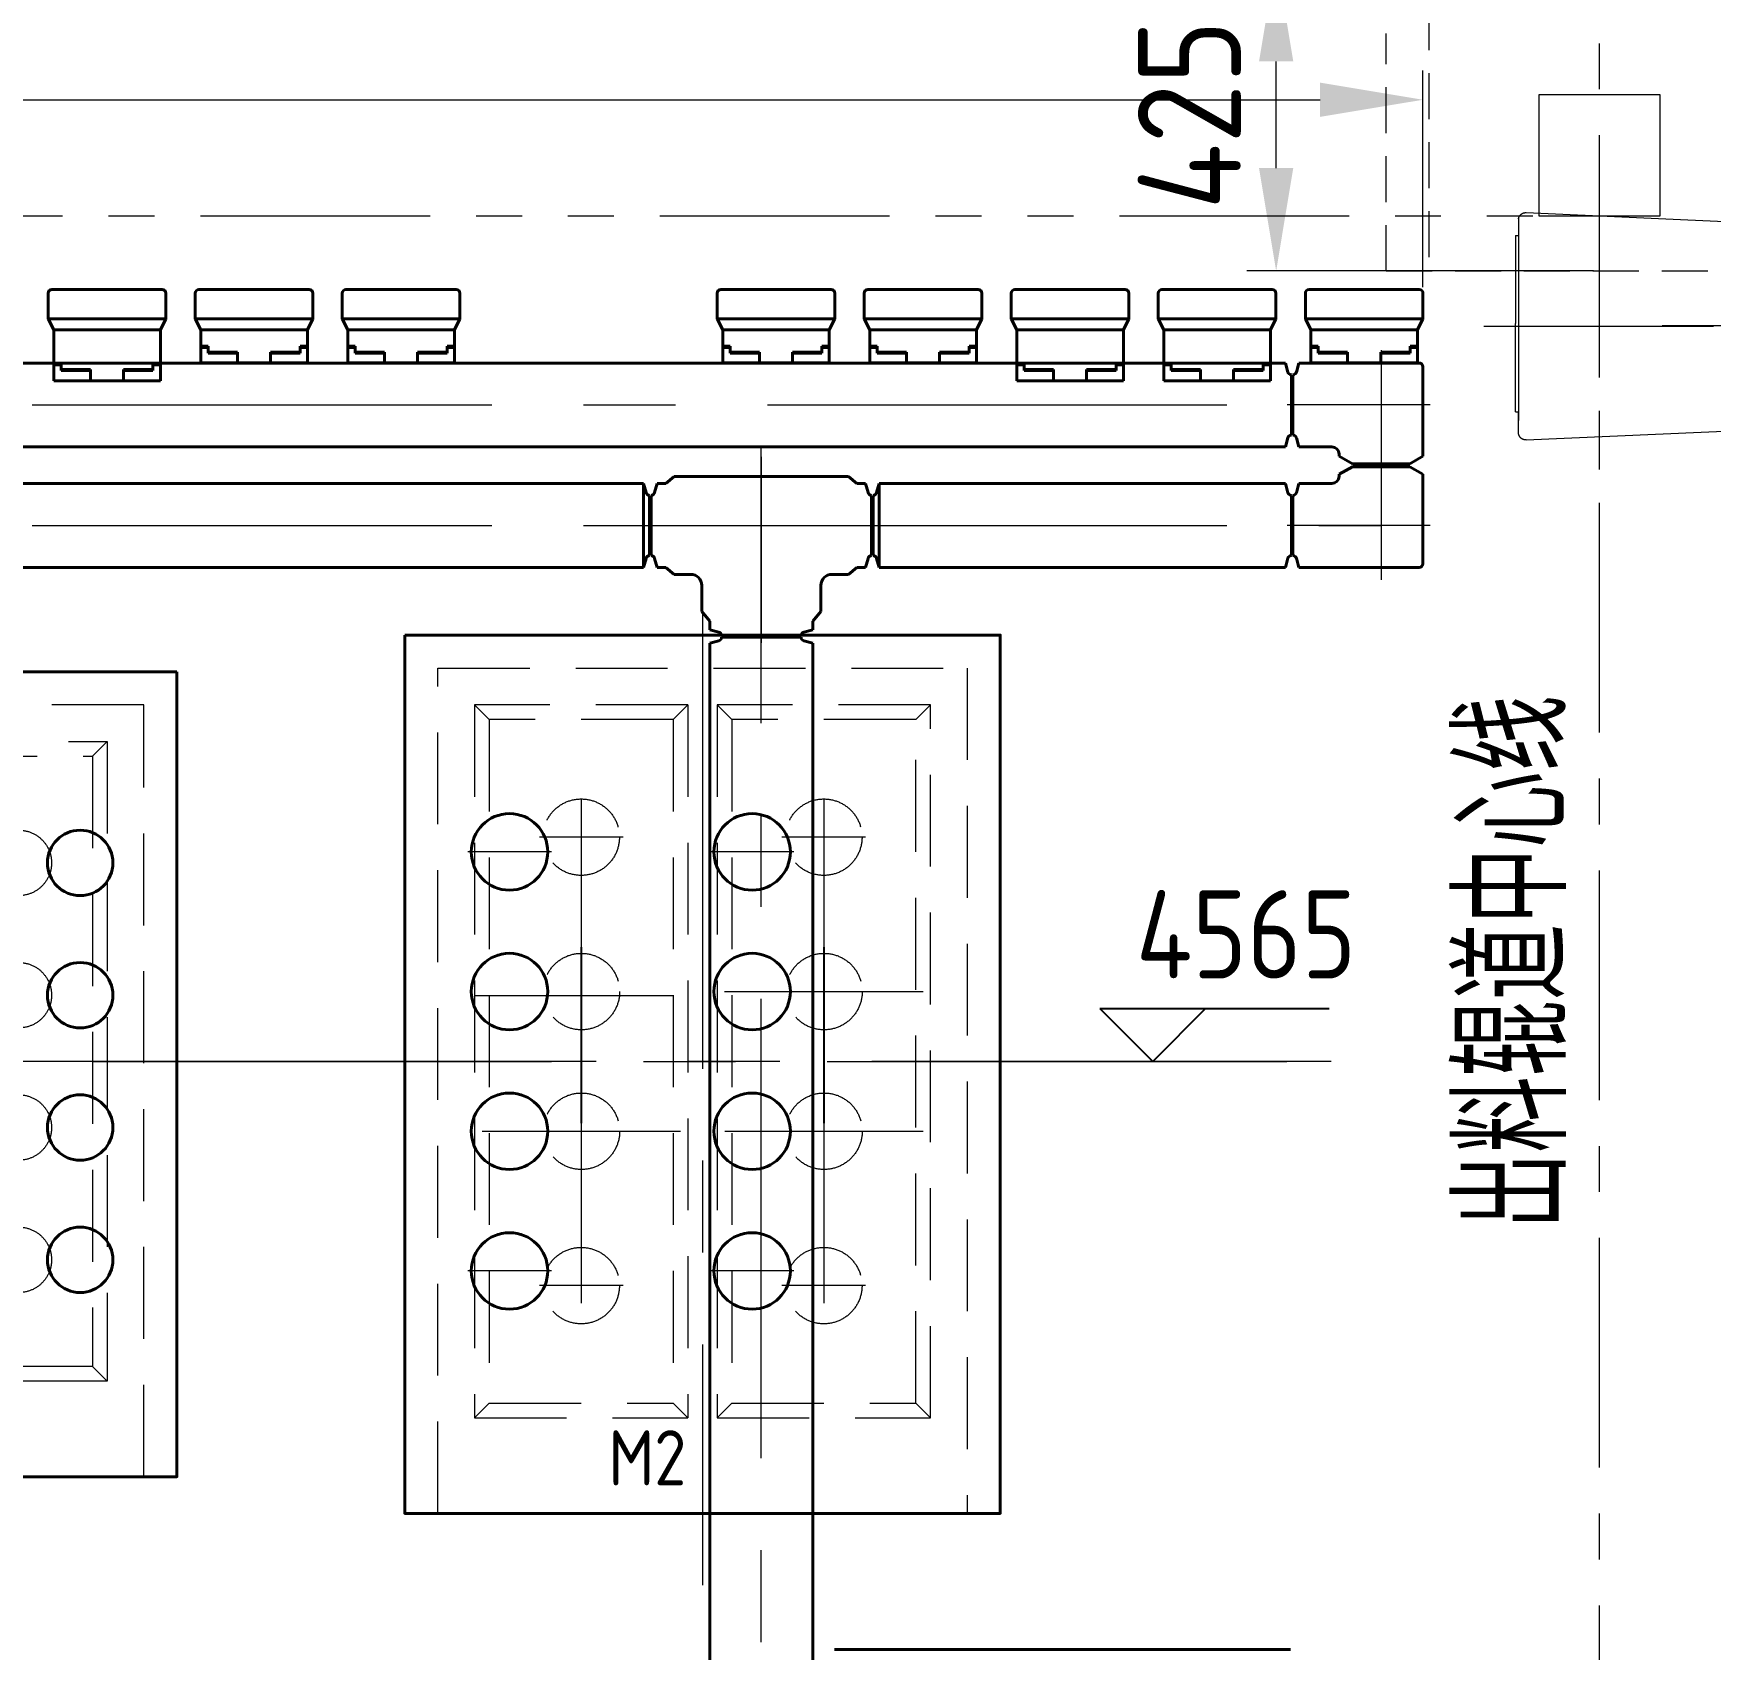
# Model space of a CAD drawing. Header units: millimetres. Extents: x 52110 to 400893, y -153728 to 31997.
# Drawn here: x 186995 to 189276, y -120522 to -118324 of the extents above; entities that cross this region are included whole.
import ezdxf
from ezdxf.enums import TextEntityAlignment as Align

# ---------------------------------------------------------------- set-up
doc = ezdxf.new("R2010")
doc.units = ezdxf.units.MM
doc.header["$LTSCALE"] = 500
for name, pattern in [('CENTER', [2, 1.25, -0.25, 0.25, -0.25]), ('DASHED2', [0.375, 0.25, -0.125]), ('PHANTOM2', [1.25, 0.625, -0.125, 0.125, -0.125, 0.125, -0.125])]:
    doc.linetypes.add(name, pattern=pattern)
for name, color, linetype, lineweight in [('2D', 4, 'PHANTOM2', 20), ('BIAOZHU', 3, 'Continuous', 25), ('SHI', 7, 'Continuous', 40), ('WEN', 3, 'Continuous', 20), ('XU', 6, 'DASHED2', 20), ('ZHONG', 1, 'CENTER', 20)]:
    doc.layers.add(name, color=color, linetype=linetype, lineweight=lineweight)
doc.layers.add('X1', color=4, linetype='Continuous')
doc.styles.add('GB', font='gbenor.shx', dxfattribs={"bigfont": 'gbcbig.shx'})
doc.dimstyles.new('ISO-25', dxfattribs={"dimscale": 40, "dimtxt": 3.5, "dimasz": 3.5, "dimexe": 1.8, "dimexo": 1.25, "dimgap": 1.3, "dimtad": 1, "dimdsep": 46, "dimtxsty": 'GB', "dimcen": 0, "dimclrd": 3, "dimclre": 3, "dimclrt": 256, "dimadec": 0, "dimazin": 0, "dimtfac": 1, "dimtix": 1, "dimtmove": 0, "dimatfit": 3, "dimldrblk": 'DOTSMALL', "dimfxl": 0, "dimlwd": 20, "dimlwe": 20, "dimarcsym": 0})
doc.dimstyles.new('ISO-25$0', dxfattribs={"dimscale": 40, "dimtxt": 3.5, "dimasz": 3.5, "dimexe": 1, "dimexo": 0.2, "dimgap": 1.2, "dimtad": 1, "dimtoh": 1, "dimdec": 1, "dimzin": 9, "dimdsep": 46, "dimtxsty": 'GB', "dimcen": 0, "dimclrd": 3, "dimclre": 3, "dimclrt": 256, "dimadec": 0, "dimazin": 2, "dimtfac": 1, "dimtdec": 1, "dimtix": 1, "dimtmove": 0, "dimatfit": 3, "dimldrblk": 'DOTSMALL', "dimfxl": 0, "dimlwd": -1, "dimlwe": 20, "dimarcsym": 0})

# ---------------------------------------------------------------- blocks, each defined once
blk = doc.blocks.new('A$C3F4B5F2B')
at = {"layer": 'SHI'}
for p, q in [((0, 119.3), (0, 84.3)), ((5, 124.3), (155, 124.3)), ((160, 119.3), (160, 84.3)), ((0, 84.3), (160, 84.3)), ((7.5, 69.3), (0, 84.3)), ((7.5, 69.3), (7.5, 0)), ((7.5, 69.3), (152.5, 69.3)), ((152.5, 69.3), (160, 84.3)), ((152.5, 69.3), (152.5, 0)), ((17.5, 23.6), (7.5, 23.6)), ((17.5, 23.6), (17.5, 13.9)), ((142.5, 23.6), (142.5, 13.9)), ((142.5, 23.6), (152.5, 23.6)), ((17.5, 21.8), (7.5, 21.8)), ((7.5, 0), (152.5, 0)), ((57.5, 15.5), (17.5, 15.5)), ((17.5, 13.9), (57.5, 13.9)), ((57.5, 15.5), (57.5, 0)), ((102.5, 15.5), (142.5, 15.5)), ((102.5, 15.5), (102.5, 0)), ((102.5, 13.9), (142.5, 13.9)), ((142.5, 21.8), (152.5, 21.8))]:
    blk.add_line(p, q, dxfattribs=at)
for centre, start, end in [((5, 119.3), 90, 180), ((155, 119.3), 0, 90)]:
    blk.add_arc(centre, 5, start, end, dxfattribs=at)
at = {"layer": 'XU'}
blk.add_line((7.5, 24.3), (152.5, 24.3), dxfattribs=at)
blk = doc.blocks.new('A$C657A2665')
at = {"layer": 'SHI'}
for p, q in [((0, 95.6), (0, 60.6)), ((5, 100.6), (155, 100.6)), ((160, 95.6), (160, 60.6)), ((7.5, 45.6), (0, 60.6)), ((0, 60.6), (160, 60.6)), ((152.5, 45.6), (160, 60.6)), ((7.5, 45.6), (152.5, 45.6)), ((7.5, 45.6), (7.5, 0.6)), ((17.5, 23.6), (7.5, 23.6)), ((17.5, 23.6), (17.5, 13.9)), ((142.5, 23.6), (152.5, 23.6)), ((142.5, 23.6), (142.5, 13.9)), ((152.5, 45.6), (152.5, 0.6)), ((17.5, 21.8), (7.5, 21.8)), ((7.5, 0.6), (152.5, 0.6)), ((57.5, 15.5), (17.5, 15.5)), ((17.5, 13.9), (57.5, 13.9)), ((57.5, 15.5), (57.5, 0.6)), ((102.5, 15.5), (102.5, 0.6)), ((102.5, 15.5), (142.5, 15.5)), ((102.5, 13.9), (142.5, 13.9)), ((142.5, 21.8), (152.5, 21.8))]:
    blk.add_line(p, q, dxfattribs=at)
for centre, start, end in [((5, 95.6), 90, 180), ((155, 95.6), 0, 90)]:
    blk.add_arc(centre, 5, start, end, dxfattribs=at)
blk = doc.blocks.new('A$C134D3BBE')
at = {"layer": 'SHI'}
for p, q in [((178.6, 278), (14.7, 278)), ((181.9, 265.6), (178.6, 278)), ((193.5, 265.6), (196.8, 278)), ((9.7, 273), (9.7, 151.4)), ((186.7, 180), (186.7, 262)), ((188.7, 180), (188.7, 262)), ((133.7, 164), (178.6, 164)), ((181.9, 176.4), (178.6, 164)), ((193.5, 176.4), (196.8, 164)), ((27.7, 141), (9.7, 151.4)), ((27.7, 137), (9.7, 126.6)), ((27.7, 141), (105.7, 141)), ((29.7, 141), (27.7, 141)), ((27.7, 137), (105.7, 137)), ((29.7, 137), (27.7, 137)), ((103.7, 141), (105.7, 141)), ((103.7, 137), (105.7, 137)), ((105.7, 141), (123.7, 151.4)), ((105.7, 137), (123.7, 126.6)), ((123.7, 151.4), (123.7, 154)), ((9.7, 126.6), (9.7, 5)), ((123.7, 124), (123.7, 126.6)), ((178.6, 114), (133.7, 114)), ((181.9, 101.6), (178.6, 114)), ((186.7, 16), (186.7, 98)), ((188.7, 16), (188.7, 98)), ((193.5, 101.6), (196.8, 114)), ((14.7, 0), (178.6, 0)), ((181.9, 12.4), (178.6, 0)), ((193.5, 12.4), (196.8, 0))]:
    blk.add_line(p, q, dxfattribs=at)
for centre, radius, start, end in [((14.7, 273), 5, 90, 180), ((186.7, 267), 5, 193.5187, 270), ((188.7, 267), 5, 270, 346.4813), ((133.7, 154), 10, 90, 180), ((186.7, 175), 5, 90, 166.4813), ((188.7, 175), 5, 13.5187, 90), ((133.7, 124), 10, 180, 270), ((186.7, 103), 5, 193.5187, 270), ((188.7, 103), 5, 270, 346.4813), ((14.7, 5), 5, 180, 270), ((186.7, 11), 5, 90, 166.4813), ((188.7, 11), 5, 13.5187, 90)]:
    blk.add_arc(centre, radius, start, end, dxfattribs=at)
at = {"layer": 'ZHONG'}
for p, q in [((66.7, 295.6), (66.7, -17)), ((0, 221), (194.6, 221)), ((0, 57), (194.6, 57))]:
    blk.add_line(p, q, dxfattribs=at)
blk = doc.blocks.new('sl')
at = {"layer": 'SHI'}
for p, q in [((224660.84, 79596.7), (231156.6, 79596.7)), ((229549.22, 79596.7), (229604.22, 79596.7)), ((230356.22, 79596.7), (229921.22, 79596.7)), ((231156.6, 79482.7), (224660.84, 79482.7)), ((230283.6, 79432.7), (227053.84, 79432.7)), ((230286.86, 79420.53), (230283.6, 79432.7)), ((230286.86, 79420.53), (230283.6, 79432.7)), ((230283.6, 79432.7), (230283.6, 79318.7)), ((230298.58, 79420.53), (230301.84, 79432.7)), ((230298.58, 79420.53), (230301.84, 79432.7)), ((230303.7, 79432.7), (230301.84, 79432.7)), ((230301.84, 79432.7), (230313.72, 79432.7)), ((230303.7, 79432.7), (230301.84, 79432.7)), ((230303.7, 79432.7), (230301.84, 79432.7)), ((230301.84, 79432.7), (230313.72, 79432.7)), ((230313.72, 79432.7), (230325.04, 79442.2)), ((230313.72, 79432.7), (230325.04, 79442.2)), ((230325.04, 79442.2), (230562.4, 79442.2)), ((230325.04, 79442.2), (230562.4, 79442.2)), ((230573.72, 79432.7), (230562.4, 79442.2)), ((230573.72, 79432.7), (230562.4, 79442.2)), ((230585.6, 79432.7), (230573.72, 79432.7)), ((230585.6, 79432.7), (230573.72, 79432.7)), ((230585.6, 79432.7), (230583.74, 79432.7)), ((230588.86, 79420.53), (230585.6, 79432.7)), ((230588.86, 79420.53), (230585.6, 79432.7)), ((230600.58, 79420.53), (230603.84, 79432.7)), ((230600.58, 79420.53), (230603.84, 79432.7)), ((230603.84, 79432.7), (231156.6, 79432.7)), ((230603.84, 79432.7), (230603.84, 79318.7)), ((230291.72, 79334.7), (230291.72, 79416.7)), ((230293.72, 79334.7), (230293.72, 79416.7)), ((230593.72, 79334.7), (230593.72, 79416.7)), ((230595.72, 79334.7), (230595.72, 79416.7)), ((230283.6, 79318.7), (227053.84, 79318.7)), ((230286.86, 79330.87), (230283.6, 79318.7)), ((230298.58, 79330.87), (230301.84, 79318.7)), ((230303.7, 79318.7), (230301.84, 79318.7)), ((230313.72, 79318.7), (230301.84, 79318.7)), ((230325.04, 79309.2), (230313.72, 79318.7)), ((230562.4, 79309.2), (230573.72, 79318.7)), ((230573.72, 79318.7), (230585.6, 79318.7)), ((230588.86, 79330.87), (230585.6, 79318.7)), ((230600.58, 79330.87), (230603.84, 79318.7)), ((230603.84, 79318.7), (231156.6, 79318.7)), ((230347.72, 79309.2), (230325.04, 79309.2)), ((230362.72, 79258.81), (230362.72, 79294.2)), ((230524.72, 79294.2), (230524.72, 79258.81)), ((230562.4, 79309.2), (230539.72, 79309.2)), ((230362.72, 79258.81), (230373.72, 79245.7)), ((230373.72, 79245.7), (230373.72, 79233.82)), ((230524.72, 79258.81), (230513.72, 79245.7)), ((230513.72, 79233.82), (230513.72, 79245.7)), ((230373.72, 79235.62), (230373.72, 79233.82)), ((230385.89, 79230.56), (230373.72, 79233.82)), ((230389.72, 79225.7), (230497.72, 79225.7)), ((230389.72, 79223.7), (230497.72, 79223.7)), ((230501.55, 79230.56), (230513.72, 79233.82)), ((230513.72, 79235.62), (230513.72, 79233.82)), ((230385.89, 79218.84), (230373.72, 79215.58)), ((230373.72, 79215.58), (230373.72, 76192.7)), ((230501.55, 79218.84), (230513.72, 79215.58)), ((230513.72, 79215.58), (230513.72, 76217.7))]:
    blk.add_line(p, q, dxfattribs=at)
for centre, radius, start, end in [((230291.72, 79421.7), 5, 193.51865, 270), ((230291.72, 79421.7), 5, 193.51865, 270), ((230293.72, 79421.7), 5, 270, 346.48135), ((230293.72, 79421.7), 5, 270, 346.48135), ((230593.72, 79421.7), 5, 193.51865, 270), ((230593.72, 79421.7), 5, 193.51865, 270), ((230595.72, 79421.7), 5, 270, 346.48135), ((230595.72, 79421.7), 5, 270, 346.48135), ((230291.72, 79329.7), 5, 90, 166.48135), ((230293.72, 79329.7), 5, 13.51865, 90), ((230593.72, 79329.7), 5, 90, 166.48135), ((230595.72, 79329.7), 5, 13.51865, 90), ((230347.72, 79294.2), 15, 0, 90), ((230539.72, 79294.2), 15, 90, 180), ((230384.72, 79225.7), 5, 0, 76.48135), ((230384.72, 79223.7), 5, 283.51865, 0), ((230502.72, 79225.7), 5, 103.51865, 180), ((230502.72, 79223.7), 5, 180, 256.48135)]:
    blk.add_arc(centre, radius, start, end, dxfattribs=at)
at = {"layer": 'X1'}
blk.add_point((230513.72, 79482.7), dxfattribs=at)
at = {"layer": 'ZHONG', "color": 1}
for p, q in [((224452.03, 79539.7), (231171.87, 79539.7)), ((224452.03, 79375.7), (231286.72, 79375.7))]:
    blk.add_line(p, q, dxfattribs=at)
at = {"layer": 'ZHONG'}
for p, q in [((230443.72, 75106.81), (230443.72, 79482.7)), ((230443.72, 79469.06), (230443.72, 79215.83)), ((230443.72, 79469.06), (230443.72, 79215.83)), ((230244.45, 79375.7), (230643, 79375.7))]:
    blk.add_line(p, q, dxfattribs=at)
at = {"layer": 'WEN'}
for name, p in [('A$C3F4B5F2B', (229473.72, 79572.4)), ('A$C657A2665', (229673.72, 79596.15)), ('A$C657A2665', (229873.72, 79596.15)), ('A$C657A2665', (230383.72, 79596.15)), ('A$C657A2665', (230583.72, 79596.15)), ('A$C3F4B5F2B', (230783.72, 79572.4)), ('A$C3F4B5F2B', (230983.72, 79572.4)), ('A$C657A2665', (231183.72, 79596.15))]:
    blk.add_blockref(name, p, dxfattribs=at)
at = {"layer": 'WEN', "xscale": -1}
blk.add_blockref('A$C134D3BBE', (231353.41, 79318.7), dxfattribs=at)
blk = doc.blocks.new('g11')
at = {"layer": '2D', "ltscale": 10}
for p, q in [((156179.9, 72618.3), (155862.5, 72604.3)), ((156190.2, 72610.1), (156190.3, 72587.3)), ((156190.2, 72610.1), (156190.3, 72335.3)), ((156194.3, 72587.3), (156190.2, 72587.3)), ((156194.3, 72587.3), (156194.3, 72537.3)), ((156194.3, 72537.3), (156194.3, 72467.3)), ((156194.3, 72397.3), (156194.3, 72467.3)), ((156194.3, 72347.3), (156194.3, 72397.3)), ((156194.3, 72347.3), (156190.2, 72347.3)), ((156190.3, 72318.2), (156190.3, 72347.3)), ((156179.9, 72309.2), (155862.5, 72323.3))]:
    blk.add_line(p, q, dxfattribs=at)
for centre, start, end in [((156180.5, 72608.5), 7.7743, 93.5901), ((156180.5, 72319), 266.4099, 352.2257)]:
    blk.add_arc(centre, 9.8, start, end, dxfattribs=at)
at = {"layer": 'ZHONG', "color": 1, "ltscale": 0.5}
for p, q in [((156080.3, 72706.5), (156080.3, 72225.7)), ((156237.3, 72463.8), (153335.6, 72463.8))]:
    blk.add_line(p, q, dxfattribs=at)
blk = doc.blocks.new('*D343')
at = {"layer": 'Defpoints', "color": 0}
for p in [(188684.8, -118221.8), (189124.5, -118221.8), (189124.5, -118646.8)]:
    blk.add_point(p, dxfattribs=at)
at = {"layer": 'WEN', "color": 3, "linetype": 'ByBlock', "lineweight": 20}
for p, q in [((189116.5, -118221.8), (188644.8, -118221.8)), ((189116.5, -118646.8), (188644.8, -118646.8))]:
    blk.add_line(p, q, dxfattribs=at)
at = {"layer": 'WEN', "color": 3, "linetype": 'ByBlock'}
blk.add_line((188684.8, -118506.8), (188684.8, -118361.8), dxfattribs=at)
at = {"layer": 'WEN', "color": 3}
for points in [[(188661.5, -118361.8), (188708.1, -118361.8), (188684.8, -118221.8)], [(188661.5, -118506.8), (188708.1, -118506.8), (188684.8, -118646.8)]]:
    blk.add_solid(points, dxfattribs=at)
at = {"layer": 'WEN', "insert": (188566.8, -118434.3), "char_height": 140, "attachment_point": 5, "rotation": 90, "style": 'GB'}
blk.add_mtext('425', dxfattribs=at)
blk = doc.blocks.new('_DotSmall')
at = {"color": 0, "linetype": 'ByBlock', "const_width": 0.5}
blk.add_lwpolyline([(-0.0625, 0, 1), (0.0625, 0, 1)], format="xyb", close=True, dxfattribs=at)
blk = doc.blocks.new('A$C0F466767')
at = {"layer": 'BIAOZHU'}
for p, q in [((801.9, 893.2), (801.9, 734.2)), ((1131.9, 893.2), (1131.9, 734.2)), ((801.9, 812.7), (801.9, 653.7)), ((1131.9, 812.7), (1131.9, 653.7))]:
    blk.add_line(p, q, dxfattribs=at)
at = {"layer": 'SHI'}
blk.add_lwpolyline([(561.9, 1317.7), (1371.9, 1317.7), (1371.9, 122.7), (561.9, 122.7)], close=True, dxfattribs=at)
for centre in [(704.4, 1022.7), (1034.4, 1022.7), (704.4, 832.7), (1034.4, 832.7), (704.4, 642.7), (1034.4, 642.7), (704.4, 452.7), (1034.4, 452.7)]:
    blk.add_circle(centre, 52, dxfattribs=at)
at = {"layer": 'XU'}
for p, q in [((606.9, 1272.7), (1326.9, 1272.7)), ((606.9, 122.7), (606.9, 1272.7)), ((1326.9, 1272.7), (1326.9, 122.7)), ((676.9, 1202.7), (656.9, 1222.7)), ((926.9, 1202.7), (946.9, 1222.7)), ((946.9, 1222.7), (946.9, 252.7)), ((986.9, 1222.7), (986.9, 252.7)), ((1006.9, 1202.7), (986.9, 1222.7)), ((1256.9, 1202.7), (1276.9, 1222.7)), ((926.9, 1202.7), (926.9, 272.7)), ((1006.9, 1202.7), (1006.9, 272.7)), ((676.9, 272.7), (656.9, 252.7)), ((926.9, 272.7), (946.9, 252.7)), ((1006.9, 272.7), (986.9, 252.7)), ((1256.9, 272.7), (1276.9, 252.7))]:
    blk.add_line(p, q, dxfattribs=at)
for points in [[(946.9, 1222.7), (656.9, 1222.7), (656.9, 252.7), (946.9, 252.7)], [(986.9, 252.7), (1276.9, 252.7), (1276.9, 1222.7), (986.9, 1222.7)], [(926.9, 1202.7), (676.9, 1202.7), (676.9, 272.7), (926.9, 272.7)], [(1006.9, 272.7), (1256.9, 272.7), (1256.9, 1202.7), (1006.9, 1202.7)]]:
    blk.add_lwpolyline(points, dxfattribs=at)
for centre in [(801.9, 1042.7), (1131.9, 1042.7), (802.2, 832.7), (1132.2, 832.7), (802.2, 642.7), (1132.2, 642.7), (801.9, 432.7), (1131.9, 432.7)]:
    blk.add_circle(centre, 52, dxfattribs=at)
at = {"layer": 'ZHONG'}
for p, q in [((966.9, 1352.7), (966.9, 25)), ((801.9, 1094.7), (801.9, 459.7)), ((1131.9, 1094.7), (1131.9, 459.7)), ((858.8, 1042.7), (745, 1042.7)), ((1188.8, 1042.7), (1075, 1042.7)), ((761.3, 1022.7), (647.5, 1022.7)), ((801.9, 1009.8), (801.9, 408.7)), ((1091.3, 1022.7), (977.5, 1022.7)), ((1131.9, 1009.8), (1131.9, 408.7)), ((656.9, 827.2), (926.9, 827.2)), ((656.9, 827.2), (926.9, 827.2)), ((996.9, 832.7), (1266.9, 832.7)), ((136.6, 737.7), (1797.2, 737.7)), ((667.1, 642.7), (937.1, 642.7)), ((997.1, 642.7), (1267.1, 642.7)), ((761.3, 452.7), (647.5, 452.7)), ((1091.3, 452.7), (977.5, 452.7)), ((858.8, 432.7), (745, 432.7)), ((1188.8, 432.7), (1075, 432.7))]:
    blk.add_line(p, q, dxfattribs=at)
at = {"layer": 'BIAOZHU', "style": 'GB'}
blk.add_text('M2', height=75, dxfattribs=at).set_placement((838.9, 161))
blk = doc.blocks.new('A$C6D4E3C8E')
at = {"layer": 'SHI'}
blk.add_lwpolyline([(744.6, 1095), (34.6, 1095), (34.6, 0), (744.6, 0)], close=True, dxfattribs=at)
for centre in [(613, 835), (333, 744.9), (613, 655), (333, 564.9), (613, 475), (333, 384.9), (613, 295)]:
    blk.add_circle(centre, 44.5, dxfattribs=at)
at = {"layer": 'XU'}
for p, q in [((699.6, 1050), (79.6, 1050)), ((79.6, 1050), (79.6, 0)), ((699.6, 0), (699.6, 1050)), ((149.6, 980), (129.6, 1000)), ((349.6, 980), (369.6, 1000)), ((369.6, 1000), (369.6, 130)), ((409.6, 1000), (409.6, 130)), ((429.6, 980), (409.6, 1000)), ((629.6, 980), (649.6, 1000)), ((349.6, 980), (349.6, 150)), ((429.6, 980), (429.6, 150)), ((349.6, 150), (369.6, 130)), ((429.6, 150), (409.6, 130)), ((629.6, 150), (649.6, 130))]:
    blk.add_line(p, q, dxfattribs=at)
for points in [[(369.6, 1000), (129.6, 1000), (129.6, 130), (369.6, 130)], [(409.6, 1000), (649.6, 1000), (649.6, 130), (409.6, 130)], [(349.6, 980), (149.6, 980), (149.6, 150), (349.6, 150)], [(429.6, 980), (629.6, 980), (629.6, 150), (429.6, 150)]]:
    blk.add_lwpolyline(points, dxfattribs=at)
for centre in [(529.6, 835), (249.6, 744.9), (529.6, 655), (249.6, 564.9), (529.6, 475), (249.6, 384.9), (529.6, 295)]:
    blk.add_circle(centre, 44.5, dxfattribs=at)
at = {"layer": 'ZHONG'}
for p, q in [((389.6, 1130), (389.6, 0)), ((249.6, 841.6), (249.6, 240.4)), ((529.6, 835), (449.8, 835)), ((529.6, 843.1), (529.6, 242)), ((249.6, 744.9), (169.8, 744.9)), ((529.6, 655), (449.8, 655)), ((779.1, 565), (34.6, 565)), ((529.6, 475), (449.8, 475)), ((205.1, 384.9), (389.6, 384.9)), ((529.6, 295), (449.8, 295))]:
    blk.add_line(p, q, dxfattribs=at)
at = {"layer": 'BIAOZHU', "style": 'GB'}
blk.add_text('K2', height=75, dxfattribs=at).set_placement((352.4, 40.8))
blk = doc.blocks.new('正标高')
at = {"layer": 'BIAOZHU'}
for p, q in [((-2.4, 2.4), (8, 2.4)), ((-2.4, 2.4), (0, 0)), ((2.4, 2.4), (0, 0))]:
    blk.add_line(p, q, dxfattribs=at)
at = {"layer": 'BIAOZHU', "style": 'GB'}
blk.add_attdef('1000', (-0.7624, 3.76), '', height=4, dxfattribs=at)
at = {"layer": 'BIAOZHU', "style": 'GB', "flags": 10}
blk.add_attdef('+', (-3.12, 3.76), '', height=4, dxfattribs=at)
blk = doc.blocks.new('*D576')
at = {"layer": 'Defpoints', "color": 0, "ltscale": 0.5}
for p in [(169321.5, -118341.3), (168863.5, -118471.3), (169451.5, -118471.3), (189415.5, -118471.3), (169970.4, -118770.9)]:
    blk.add_point(p, dxfattribs=at)
at = {"layer": 'XU', "color": 3, "linetype": 'ByBlock', "lineweight": 20, "ltscale": 0.5}
blk.add_line((169486.9, -118506.6), (169926.1, -118945.9), dxfattribs=at)
blk.add_arc((169451.5, -118471.3), 599.2, 328.4178, 346.5822, dxfattribs=at)
at = {"layer": 'XU', "color": 3, "ltscale": 0.5}
for points in [[(170011.2, -118607.6), (170057.5, -118613), (170050.7, -118471.3)], [(169980.3, -118799.5), (169943.6, -118770.6), (169875.2, -118895)]]:
    blk.add_solid(points, dxfattribs=at)
at = {"layer": 'XU', "ltscale": 0.5, "insert": (169892.4, -118653.9), "char_height": 140, "attachment_point": 5, "rotation": 67.5, "style": 'GB'}
blk.add_mtext('45°', dxfattribs=at)
blk = doc.blocks.new('*D1050')
at = {"layer": 'Defpoints', "color": 0}
for p in [(188884.5, -118413.9), (177069.5, -118672), (188884.5, -118677)]:
    blk.add_point(p, dxfattribs=at)
at = {"layer": 'WEN', "color": 3, "linetype": 'ByBlock', "lineweight": 20}
for p, q in [((177069.5, -118664), (177069.5, -118373.9)), ((188884.5, -118669), (188884.5, -118373.9))]:
    blk.add_line(p, q, dxfattribs=at)
at = {"layer": 'WEN', "color": 3, "linetype": 'ByBlock'}
blk.add_line((177209.5, -118413.9), (188744.5, -118413.9), dxfattribs=at)
at = {"layer": 'WEN', "color": 3}
for points in [[(177209.5, -118390.6), (177209.5, -118437.2), (177069.5, -118413.9)], [(188744.5, -118390.6), (188744.5, -118437.2), (188884.5, -118413.9)]]:
    blk.add_solid(points, dxfattribs=at)
at = {"layer": 'WEN', "insert": (182977, -118295.9), "char_height": 140, "attachment_point": 5, "style": 'GB'}
blk.add_mtext('11815', dxfattribs=at)

msp = doc.modelspace()

# ---------------------------------------------------------------- linework, layer by layer
at = {"layer": '2D'}
msp.add_line((169096.50201, -118572.02067), (189124.4444, -118572.02067), dxfattribs=at)
msp.add_lwpolyline([(189041.9444, -118572.02067), (189206.9444, -118572.02067), (189206.9444, -118407.02067), (189041.9444, -118407.02067)], close=True, dxfattribs=at)
at = {"layer": 'SHI'}
msp.add_line((188704.50201, -120522.02732), (188084.00201, -120522.02732), dxfattribs=at)
at = {"layer": 'XU', "ltscale": 0.5}
for p, q in [((188892.36293, -118284.15862), (188892.36293, -118646.82732)), ((188834.40668, -118646.82732), (188834.40668, -118323.81408)), ((188834.40668, -118646.82732), (189414.36293, -118646.82732))]:
    msp.add_line(p, q, dxfattribs=at)
at = {"layer": 'ZHONG', "color": 1, "ltscale": 0.5}
for p, q in [((189124.50201, -127274.68074), (189124.50201, -115758.73399)), ((189984.00393, -118721.27417), (189209.88479, -118721.27417))]:
    msp.add_line(p, q, dxfattribs=at)
at = {"layer": 'ZHONG', "color": 1}
msp.add_line((188759.82214, -119722.02067), (167077.98169, -119722.02067), dxfattribs=at)

# ---------------------------------------------------------------- block references
at = {"layer": 'SHI', "xscale": -1}
msp.add_blockref('g11', (345204.70481, -191185.7389), dxfattribs=at)
at = {"layer": 'SHI'}
msp.add_blockref('sl', (-42459.21967, -198368.72241), dxfattribs=at)
ref = msp.add_blockref('正标高', (188516.84439, -119722.02067), dxfattribs=dict(at, xscale=30, yscale=30, zscale=30))
ref.add_attrib('1000', '4565', (188493.97239, -119609.22067), dxfattribs={"layer": 'BIAOZHU', "height": 120, "style": 'GB'})
at = {"layer": 'WEN'}
for name, p in [('A$C0F466767', (186937.58594, -120459.75185)), ('A$C6D4E3C8E', (186444.93683, -120287.02077))]:
    msp.add_blockref(name, p, dxfattribs=at)

# ---------------------------------------------------------------- texts
at = {"layer": 'WEN', "style": 'GB'}
msp.add_text('出料辊道中心线', height=144, rotation=90, dxfattribs=at).set_placement((188999.40273, -119587.03364), align=Align.MIDDLE)

# ---------------------------------------------------------------- dimensions: what is measured, and where the dimension line sits
at = {"layer": 'WEN'}
dim = msp.add_linear_dim(base=(188884.50201, -118413.88747), p1=(177069.50201, -118672.02067), p2=(188884.50201, -118677.02067), dimstyle='ISO-25$0', override={"dimatfit": 0, "dimfxl": 1.25}, dxfattribs=at)
dim.commit()
dim.dimension.update_dxf_attribs({"geometry": '*D1050', "text_midpoint": (182977.00201, -118295.88747)})
dim = msp.add_linear_dim(base=(188684.78548, -118221.82732), p1=(189124.50201, -118646.82732), p2=(189124.50201, -118221.82732), angle=90, dimstyle='ISO-25$0', override={"dimatfit": 0, "dimfxl": 1.8}, dxfattribs=at)
dim.commit()
dim.dimension.update_dxf_attribs({"geometry": '*D343', "text_midpoint": (188566.78548, -118434.32732)})
at = {"layer": 'XU', "ltscale": 0.5}
dim = msp.add_angular_dim_2l(base=(169970.41416, -118770.86824), line1=((168863.50201, -118471.27417), (189415.50201, -118471.27417)), line2=((169321.50201, -118341.27417), (169451.50201, -118471.27417)), dimstyle='ISO-25', override={"dimatfit": 0, "dimfxl": 1.25}, dxfattribs=at)
dim.commit()
dim.dimension.update_dxf_attribs({"geometry": '*D576', "text_midpoint": (169892.36637, -118653.88617)})

doc.saveas('drawing.dxf')
